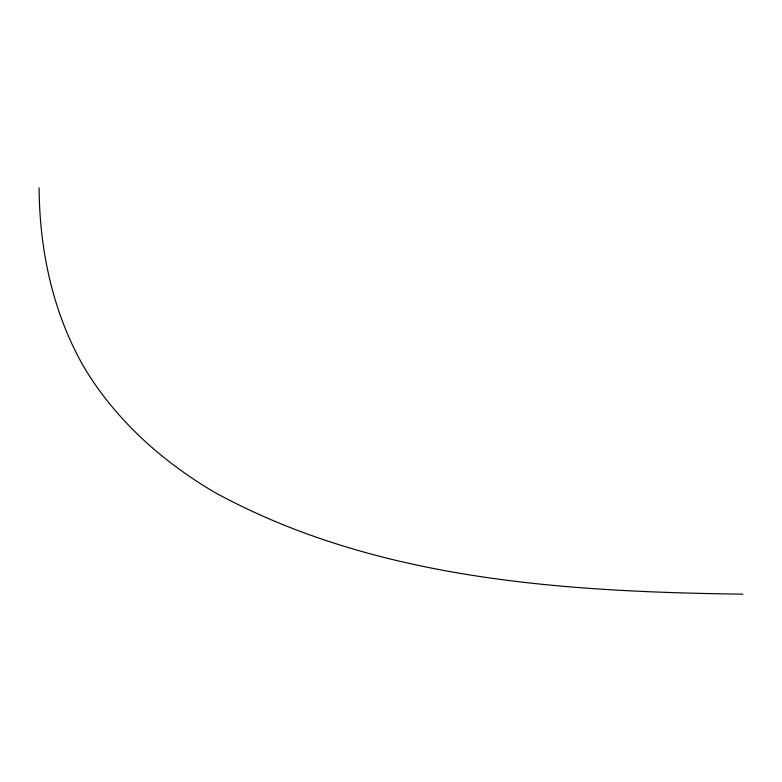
<?xml version="1.0" encoding="UTF-8"?>
<svg xmlns="http://www.w3.org/2000/svg" width="782" height="782" viewBox="0 0 782 782"><rect width="100%" height="100%" fill="white"/><g stroke="black" fill="none" stroke-linecap="round" stroke-linejoin="round"><path stroke-width="1.17" d="M742.9 594.164C563.763 591.71 375.565 580.127 215.05 492.582C161.815 461.39 114.592 419.084 83.088 365.605C52.521 311.578 39.501 249.526 39.1 187.836"/></g></svg>
